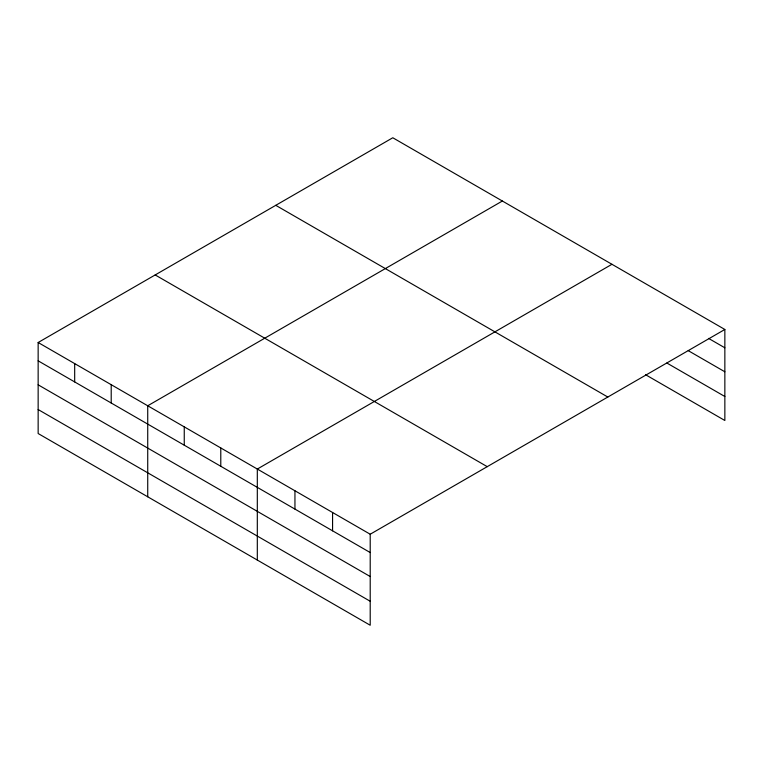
<?xml version="1.0" encoding="UTF-8"?>
<svg xmlns="http://www.w3.org/2000/svg" width="763" height="763" viewBox="0 0 763 763"><rect width="100%" height="100%" fill="white"/><g stroke="black" fill="none" stroke-linecap="round" stroke-linejoin="round"><path stroke-width="1.14" d="M724.85 329.473L392.792 137.76L38.15 342.511L38.15 433.527L370.208 625.24L370.208 534.224L724.85 329.473L724.85 420.489L645.517 374.69M502.369 201.022L147.726 405.773L147.726 496.789M611.945 264.294L257.312 469.045L257.312 560.061M708.579 338.4L724.85 347.794M688.236 350.646L724.85 371.781M666.872 363.026L724.85 396.502M275.758 205.323L607.815 397.037M155.185 274.947L487.242 466.66M38.15 342.511L370.208 534.224M38.15 360.832L370.208 552.546M38.15 384.819L370.208 576.532M38.15 409.54L370.208 601.254M332.573 512.498L332.573 530.819M294.947 490.771L294.947 509.093M220.784 447.948L220.784 466.279M184.255 426.86L184.255 445.182M111.207 384.686L111.207 403.007M74.679 363.598L74.679 381.92"/></g></svg>
